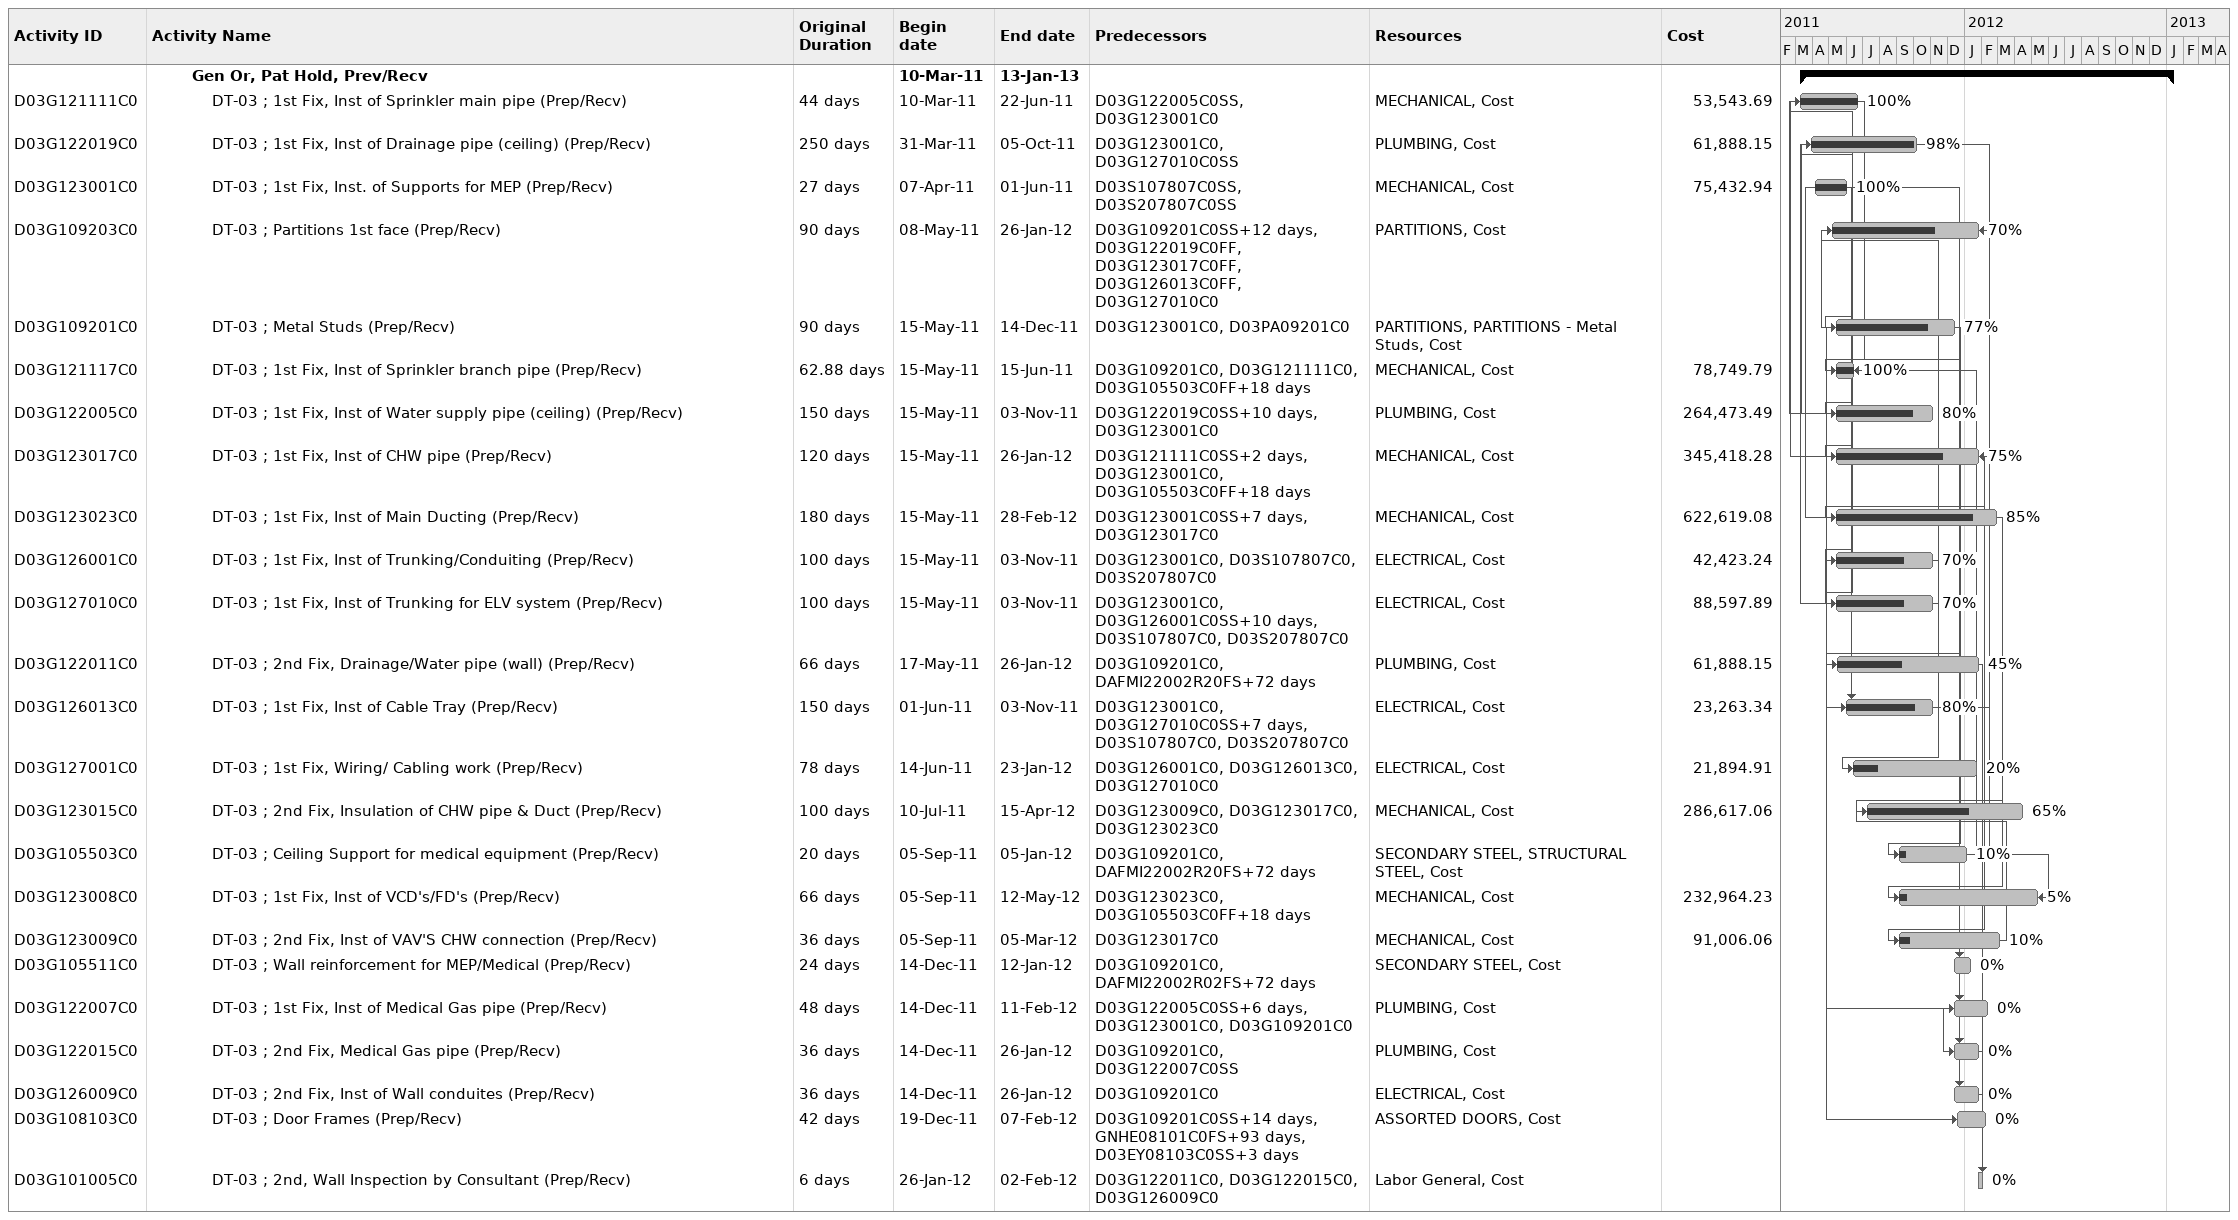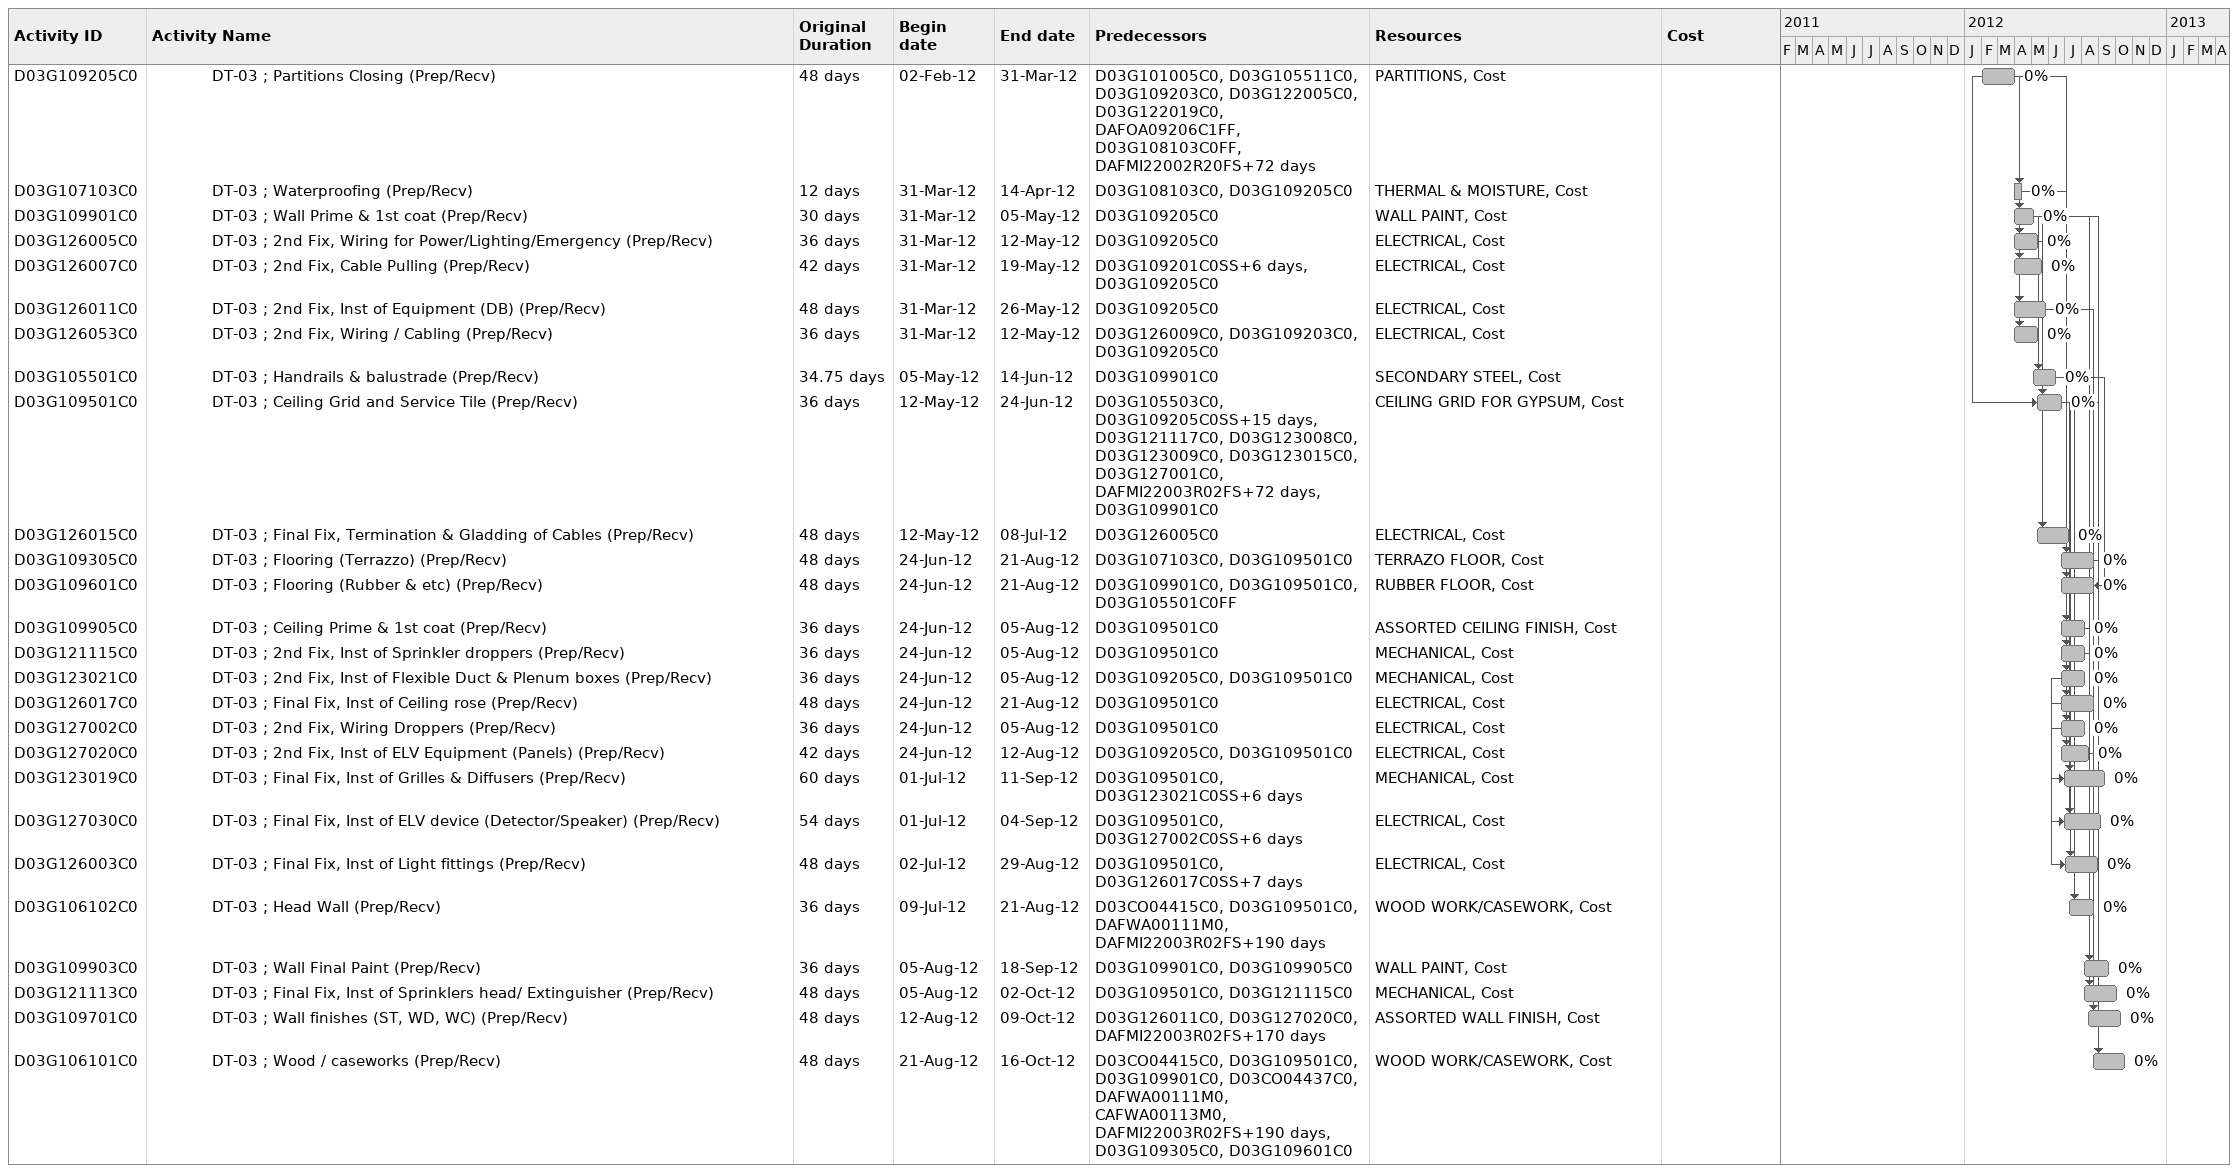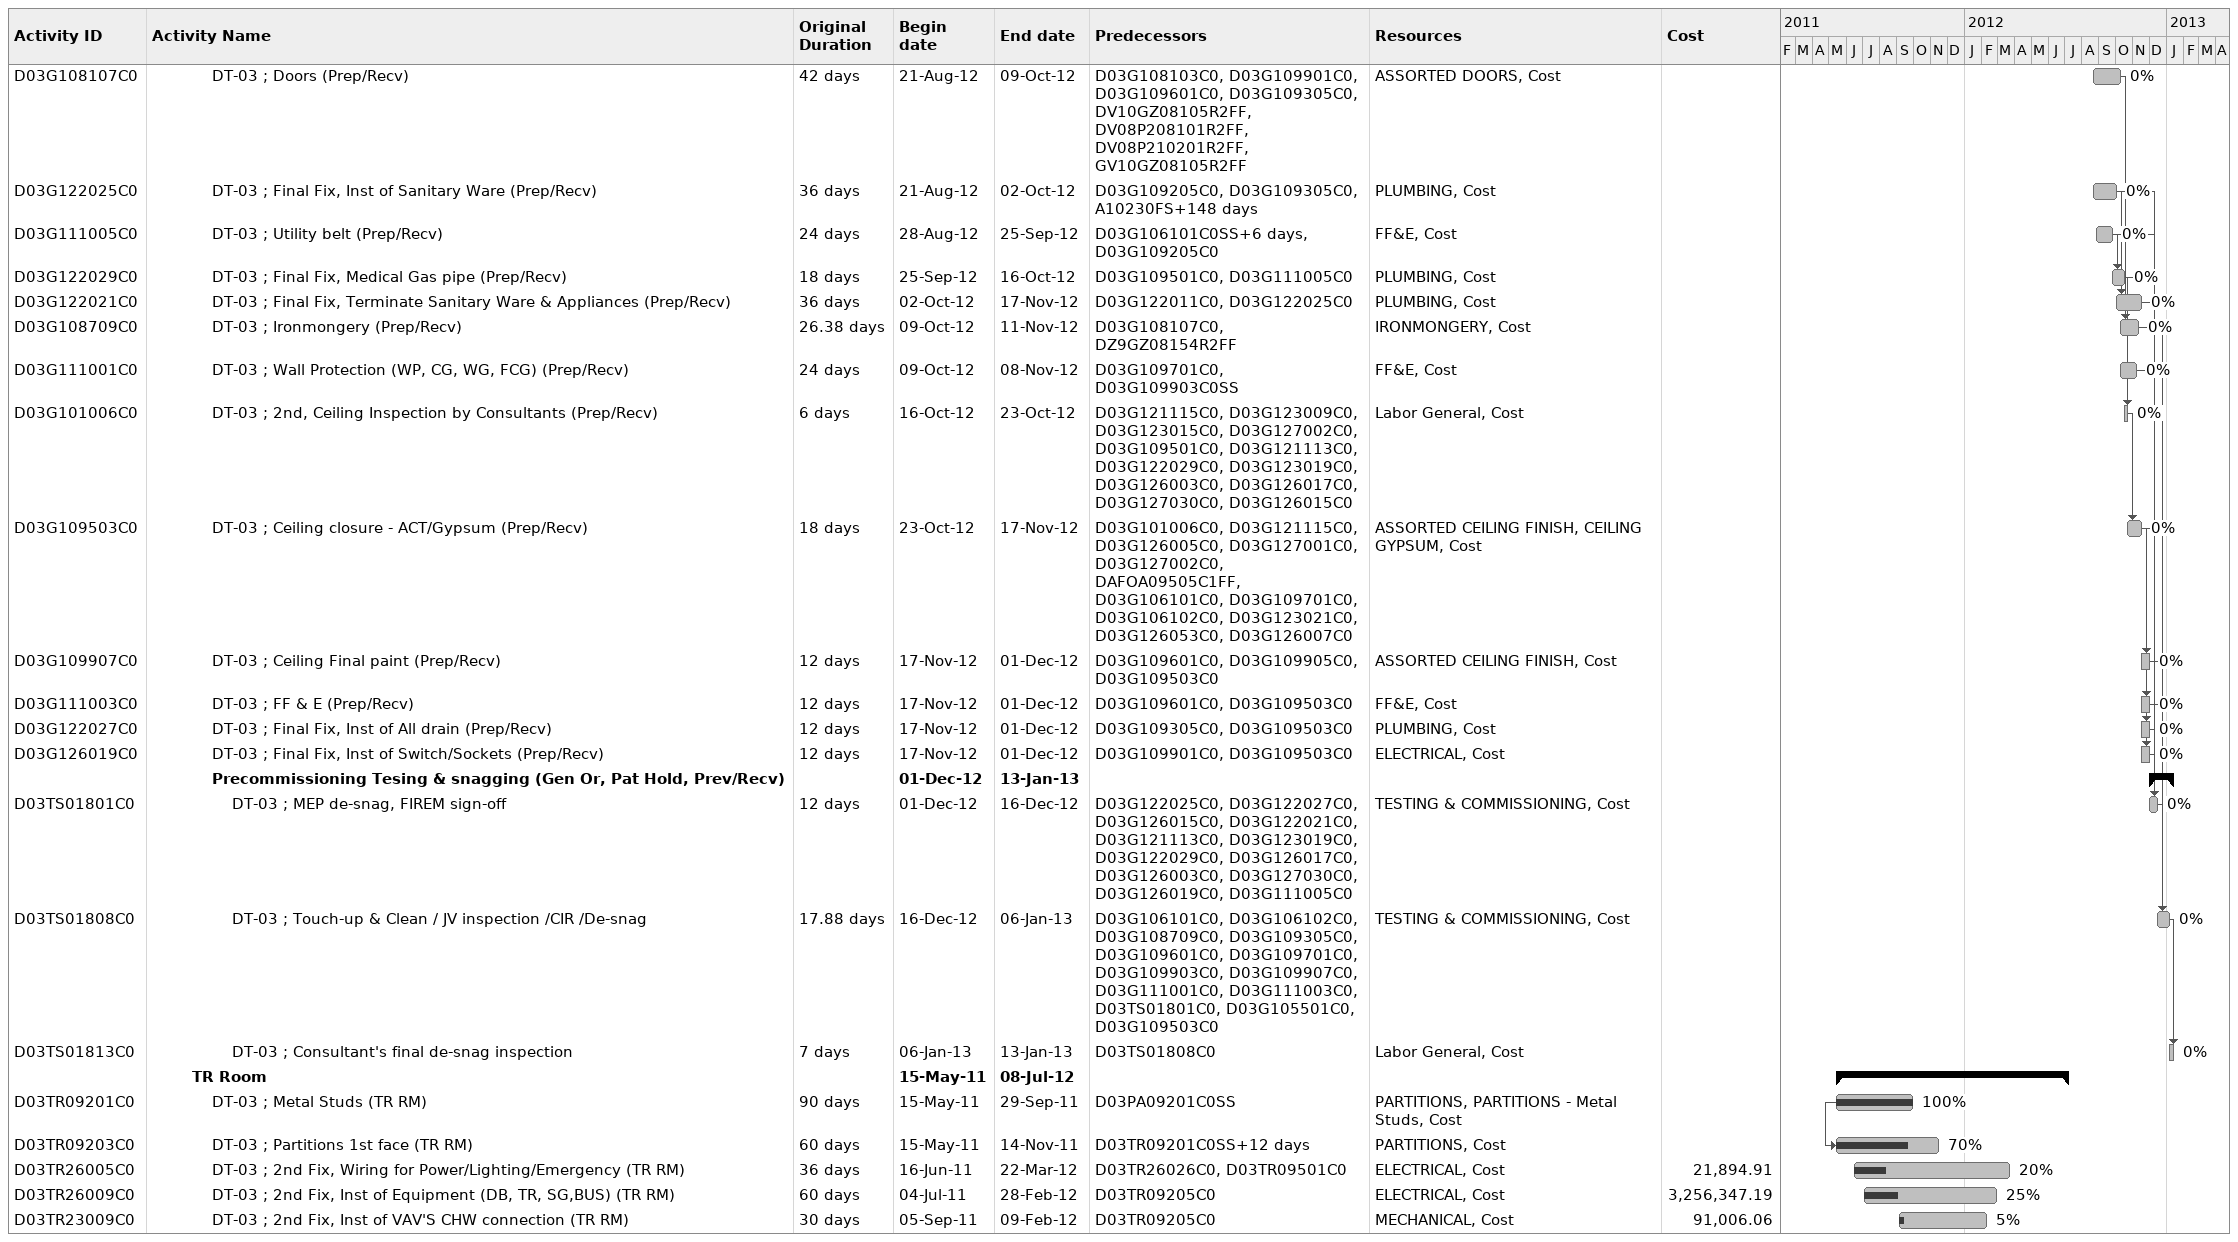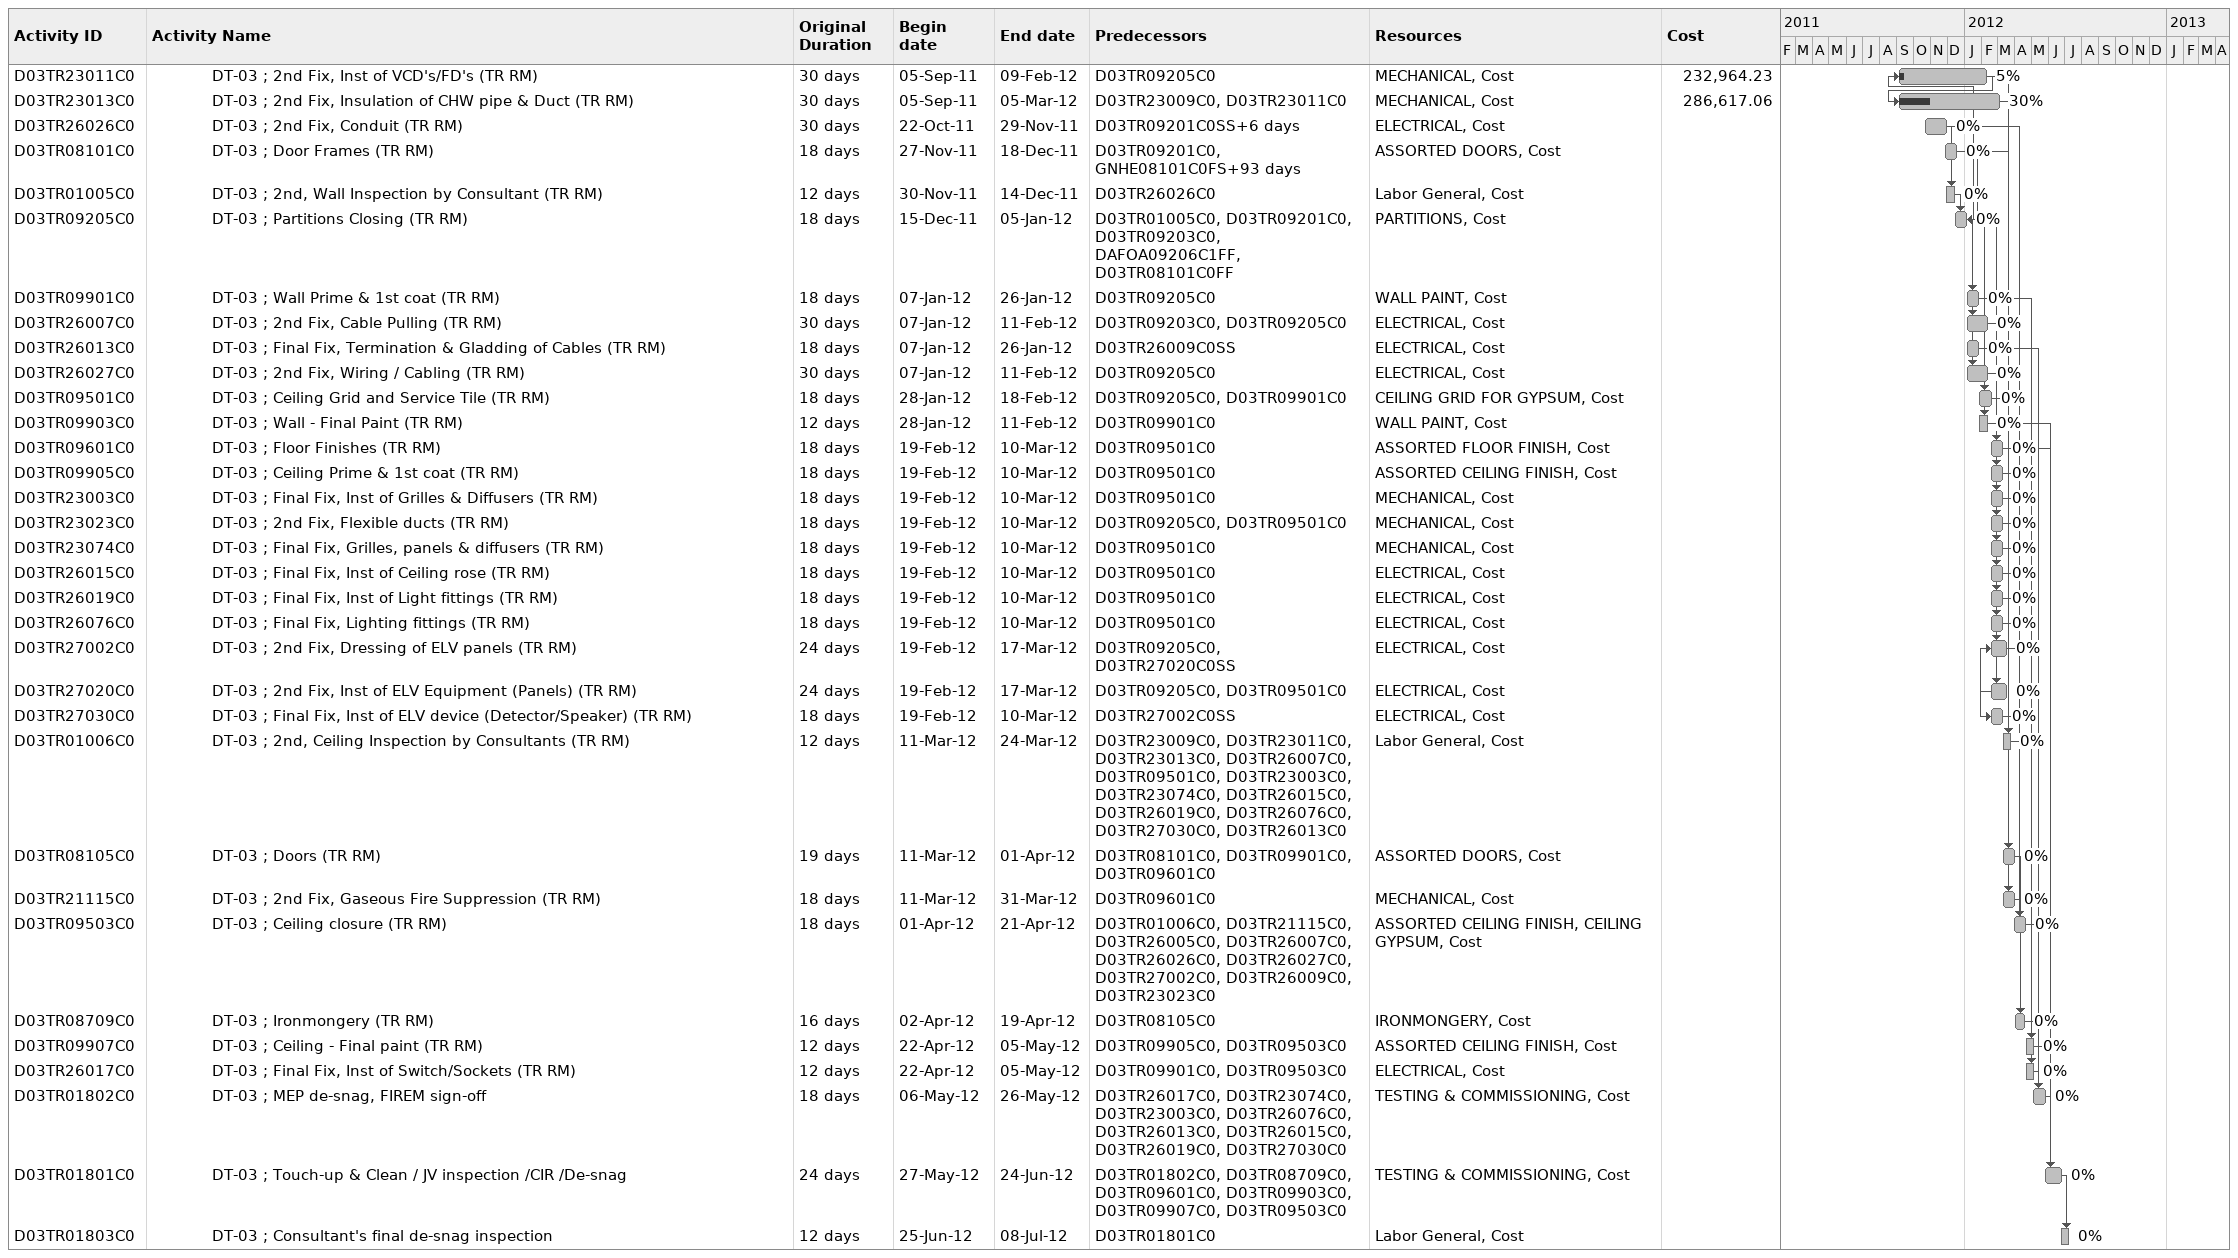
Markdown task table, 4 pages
| ID | Level | Task | Original duration | Start | Finish | Predecessors | Resources | % complete | Cost |
|---|---|---|---|---|---|---|---|---|---|
|  | 3 | **Gen Or, Pat Hold, Prev/Recv** |  | 2011-03-10 | 2013-01-13 |  |  |  |  |
| D03G121111C0 | 4 | DT-03 ; 1st Fix, Inst of Sprinkler main pipe (Prep/Recv) | 44d | 2011-03-10 | 2011-06-22 | D03G122005C0SS, D03G123001C0 | MECHANICAL, Cost | 100 | 53543.69 |
| D03G122019C0 | 4 | DT-03 ; 1st Fix, Inst of Drainage pipe (ceiling) (Prep/Recv) | 250d | 2011-03-31 | 2011-10-05 | D03G123001C0, D03G127010C0SS | PLUMBING, Cost | 98 | 61888.15 |
| D03G123001C0 | 4 | DT-03 ; 1st Fix, Inst. of Supports for MEP (Prep/Recv) | 27d | 2011-04-07 | 2011-06-01 | D03S107807C0SS, D03S207807C0SS | MECHANICAL, Cost | 100 | 75432.94 |
| D03G109203C0 | 4 | DT-03 ; Partitions 1st face (Prep/Recv) | 90d | 2011-05-08 | 2012-01-26 | D03G109201C0SS+12d, D03G122019C0FF, D03G123017C0FF, D03G126013C0FF, D03G127010C0 | PARTITIONS, Cost | 70 |  |
| D03G109201C0 | 4 | DT-03 ; Metal Studs (Prep/Recv) | 90d | 2011-05-15 | 2011-12-14 | D03G123001C0, D03PA09201C0 | PARTITIONS, PARTITIONS - Metal Studs, Cost | 77 |  |
| D03G121117C0 | 4 | DT-03 ; 1st Fix, Inst of Sprinkler branch pipe (Prep/Recv) | 62.88d | 2011-05-15 | 2011-06-15 | D03G109201C0, D03G121111C0, D03G105503C0FF+18d | MECHANICAL, Cost | 100 | 78749.79 |
| D03G122005C0 | 4 | DT-03 ; 1st Fix, Inst of Water supply pipe (ceiling) (Prep/Recv) | 150d | 2011-05-15 | 2011-11-03 | D03G122019C0SS+10d, D03G123001C0 | PLUMBING, Cost | 80 | 264473.49 |
| D03G123017C0 | 4 | DT-03 ; 1st Fix, Inst of CHW pipe (Prep/Recv) | 120d | 2011-05-15 | 2012-01-26 | D03G121111C0SS+2d, D03G123001C0, D03G105503C0FF+18d | MECHANICAL, Cost | 75 | 345418.28 |
| D03G123023C0 | 4 | DT-03 ; 1st Fix, Inst of Main Ducting (Prep/Recv) | 180d | 2011-05-15 | 2012-02-28 | D03G123001C0SS+7d, D03G123017C0 | MECHANICAL, Cost | 85 | 622619.08 |
| D03G126001C0 | 4 | DT-03 ; 1st Fix, Inst of Trunking/Conduiting (Prep/Recv) | 100d | 2011-05-15 | 2011-11-03 | D03G123001C0, D03S107807C0, D03S207807C0 | ELECTRICAL, Cost | 70 | 42423.24 |
| D03G127010C0 | 4 | DT-03 ; 1st Fix, Inst of Trunking for ELV system (Prep/Recv) | 100d | 2011-05-15 | 2011-11-03 | D03G123001C0, D03G126001C0SS+10d, D03S107807C0, D03S207807C0 | ELECTRICAL, Cost | 70 | 88597.89 |
| D03G122011C0 | 4 | DT-03 ; 2nd Fix, Drainage/Water pipe (wall) (Prep/Recv) | 66d | 2011-05-17 | 2012-01-26 | D03G109201C0, DAFMI22002R20FS+72d | PLUMBING, Cost | 45 | 61888.15 |
| D03G126013C0 | 4 | DT-03 ; 1st Fix, Inst of Cable Tray (Prep/Recv) | 150d | 2011-06-01 | 2011-11-03 | D03G123001C0, D03G127010C0SS+7d, D03S107807C0, D03S207807C0 | ELECTRICAL, Cost | 80 | 23263.34 |
| D03G127001C0 | 4 | DT-03 ; 1st Fix, Wiring/ Cabling work (Prep/Recv) | 78d | 2011-06-14 | 2012-01-23 | D03G126001C0, D03G126013C0, D03G127010C0 | ELECTRICAL, Cost | 20 | 21894.91 |
| D03G123015C0 | 4 | DT-03 ; 2nd Fix, Insulation of CHW pipe & Duct (Prep/Recv) | 100d | 2011-07-10 | 2012-04-15 | D03G123009C0, D03G123017C0, D03G123023C0 | MECHANICAL, Cost | 65 | 286617.06 |
| D03G105503C0 | 4 | DT-03 ; Ceiling Support for medical equipment (Prep/Recv) | 20d | 2011-09-05 | 2012-01-05 | D03G109201C0, DAFMI22002R20FS+72d | SECONDARY STEEL, STRUCTURAL STEEL, Cost | 10 |  |
| D03G123008C0 | 4 | DT-03 ; 1st Fix, Inst of VCD's/FD's (Prep/Recv) | 66d | 2011-09-05 | 2012-05-12 | D03G123023C0, D03G105503C0FF+18d | MECHANICAL, Cost | 5 | 232964.23 |
| D03G123009C0 | 4 | DT-03 ; 2nd Fix, Inst of VAV'S CHW connection (Prep/Recv) | 36d | 2011-09-05 | 2012-03-05 | D03G123017C0 | MECHANICAL, Cost | 10 | 91006.06 |
| D03G105511C0 | 4 | DT-03 ; Wall reinforcement for MEP/Medical (Prep/Recv) | 24d | 2011-12-14 | 2012-01-12 | D03G109201C0, DAFMI22002R02FS+72d | SECONDARY STEEL, Cost | 0 |  |
| D03G122007C0 | 4 | DT-03 ; 1st Fix, Inst of Medical Gas pipe (Prep/Recv) | 48d | 2011-12-14 | 2012-02-11 | D03G122005C0SS+6d, D03G123001C0, D03G109201C0 | PLUMBING, Cost | 0 |  |
| D03G122015C0 | 4 | DT-03 ; 2nd Fix, Medical Gas pipe (Prep/Recv) | 36d | 2011-12-14 | 2012-01-26 | D03G109201C0, D03G122007C0SS | PLUMBING, Cost | 0 |  |
| D03G126009C0 | 4 | DT-03 ; 2nd Fix, Inst of Wall conduites (Prep/Recv) | 36d | 2011-12-14 | 2012-01-26 | D03G109201C0 | ELECTRICAL, Cost | 0 |  |
| D03G108103C0 | 4 | DT-03 ; Door Frames (Prep/Recv) | 42d | 2011-12-19 | 2012-02-07 | D03G109201C0SS+14d, GNHE08101C0FS+93d, D03EY08103C0SS+3d | ASSORTED DOORS, Cost | 0 |  |
| D03G101005C0 | 4 | DT-03 ; 2nd, Wall Inspection by Consultant (Prep/Recv) | 6d | 2012-01-26 | 2012-02-02 | D03G122011C0, D03G122015C0, D03G126009C0 | Labor General, Cost | 0 |  |
| D03G109205C0 | 4 | DT-03 ; Partitions Closing (Prep/Recv) | 48d | 2012-02-02 | 2012-03-31 | D03G101005C0, D03G105511C0, D03G109203C0, D03G122005C0, D03G122019C0, DAFOA09206C1FF, D03G108103C0FF, DAFMI22002R20FS+72d | PARTITIONS, Cost | 0 |  |
| D03G107103C0 | 4 | DT-03 ; Waterproofing (Prep/Recv) | 12d | 2012-03-31 | 2012-04-14 | D03G108103C0, D03G109205C0 | THERMAL & MOISTURE, Cost | 0 |  |
| D03G109901C0 | 4 | DT-03 ; Wall Prime & 1st coat (Prep/Recv) | 30d | 2012-03-31 | 2012-05-05 | D03G109205C0 | WALL PAINT, Cost | 0 |  |
| D03G126005C0 | 4 | DT-03 ; 2nd Fix, Wiring for Power/Lighting/Emergency (Prep/Recv) | 36d | 2012-03-31 | 2012-05-12 | D03G109205C0 | ELECTRICAL, Cost | 0 |  |
| D03G126007C0 | 4 | DT-03 ; 2nd Fix, Cable Pulling (Prep/Recv) | 42d | 2012-03-31 | 2012-05-19 | D03G109201C0SS+6d, D03G109205C0 | ELECTRICAL, Cost | 0 |  |
| D03G126011C0 | 4 | DT-03 ; 2nd Fix, Inst of Equipment (DB) (Prep/Recv) | 48d | 2012-03-31 | 2012-05-26 | D03G109205C0 | ELECTRICAL, Cost | 0 |  |
| D03G126053C0 | 4 | DT-03 ; 2nd Fix, Wiring / Cabling (Prep/Recv) | 36d | 2012-03-31 | 2012-05-12 | D03G126009C0, D03G109203C0, D03G109205C0 | ELECTRICAL, Cost | 0 |  |
| D03G105501C0 | 4 | DT-03 ; Handrails & balustrade (Prep/Recv) | 34.75d | 2012-05-05 | 2012-06-14 | D03G109901C0 | SECONDARY STEEL, Cost | 0 |  |
| D03G109501C0 | 4 | DT-03 ; Ceiling Grid and Service Tile (Prep/Recv) | 36d | 2012-05-12 | 2012-06-24 | D03G105503C0, D03G109205C0SS+15d, D03G121117C0, D03G123008C0, D03G123009C0, D03G123015C0, D03G127001C0, DAFMI22003R02FS+72d, D03G109901C0 | CEILING GRID FOR GYPSUM, Cost | 0 |  |
| D03G126015C0 | 4 | DT-03 ; Final Fix, Termination & Gladding of Cables (Prep/Recv) | 48d | 2012-05-12 | 2012-07-08 | D03G126005C0 | ELECTRICAL, Cost | 0 |  |
| D03G109305C0 | 4 | DT-03 ; Flooring (Terrazzo) (Prep/Recv) | 48d | 2012-06-24 | 2012-08-21 | D03G107103C0, D03G109501C0 | TERRAZO FLOOR, Cost | 0 |  |
| D03G109601C0 | 4 | DT-03 ; Flooring (Rubber & etc) (Prep/Recv) | 48d | 2012-06-24 | 2012-08-21 | D03G109901C0, D03G109501C0, D03G105501C0FF | RUBBER FLOOR, Cost | 0 |  |
| D03G109905C0 | 4 | DT-03 ; Ceiling Prime & 1st coat (Prep/Recv) | 36d | 2012-06-24 | 2012-08-05 | D03G109501C0 | ASSORTED CEILING FINISH, Cost | 0 |  |
| D03G121115C0 | 4 | DT-03 ; 2nd Fix, Inst of Sprinkler droppers (Prep/Recv) | 36d | 2012-06-24 | 2012-08-05 | D03G109501C0 | MECHANICAL, Cost | 0 |  |
| D03G123021C0 | 4 | DT-03 ; 2nd Fix, Inst of Flexible Duct & Plenum boxes (Prep/Recv) | 36d | 2012-06-24 | 2012-08-05 | D03G109205C0, D03G109501C0 | MECHANICAL, Cost | 0 |  |
| D03G126017C0 | 4 | DT-03 ; Final Fix, Inst of Ceiling rose (Prep/Recv) | 48d | 2012-06-24 | 2012-08-21 | D03G109501C0 | ELECTRICAL, Cost | 0 |  |
| D03G127002C0 | 4 | DT-03 ; 2nd Fix, Wiring Droppers (Prep/Recv) | 36d | 2012-06-24 | 2012-08-05 | D03G109501C0 | ELECTRICAL, Cost | 0 |  |
| D03G127020C0 | 4 | DT-03 ; 2nd Fix, Inst of ELV Equipment (Panels) (Prep/Recv) | 42d | 2012-06-24 | 2012-08-12 | D03G109205C0, D03G109501C0 | ELECTRICAL, Cost | 0 |  |
| D03G123019C0 | 4 | DT-03 ; Final Fix, Inst of Grilles & Diffusers (Prep/Recv) | 60d | 2012-07-01 | 2012-09-11 | D03G109501C0, D03G123021C0SS+6d | MECHANICAL, Cost | 0 |  |
| D03G127030C0 | 4 | DT-03 ; Final Fix, Inst of ELV device (Detector/Speaker) (Prep/Recv) | 54d | 2012-07-01 | 2012-09-04 | D03G109501C0, D03G127002C0SS+6d | ELECTRICAL, Cost | 0 |  |
| D03G126003C0 | 4 | DT-03 ; Final Fix, Inst of Light fittings (Prep/Recv) | 48d | 2012-07-02 | 2012-08-29 | D03G109501C0, D03G126017C0SS+7d | ELECTRICAL, Cost | 0 |  |
| D03G106102C0 | 4 | DT-03 ; Head Wall (Prep/Recv) | 36d | 2012-07-09 | 2012-08-21 | D03CO04415C0, D03G109501C0, DAFWA00111M0, DAFMI22003R02FS+190d | WOOD WORK/CASEWORK, Cost | 0 |  |
| D03G109903C0 | 4 | DT-03 ; Wall Final Paint (Prep/Recv) | 36d | 2012-08-05 | 2012-09-18 | D03G109901C0, D03G109905C0 | WALL PAINT, Cost | 0 |  |
| D03G121113C0 | 4 | DT-03 ; Final Fix, Inst of Sprinklers head/ Extinguisher (Prep/Recv) | 48d | 2012-08-05 | 2012-10-02 | D03G109501C0, D03G121115C0 | MECHANICAL, Cost | 0 |  |
| D03G109701C0 | 4 | DT-03 ; Wall finishes (ST, WD, WC) (Prep/Recv) | 48d | 2012-08-12 | 2012-10-09 | D03G126011C0, D03G127020C0, DAFMI22003R02FS+170d | ASSORTED WALL FINISH, Cost | 0 |  |
| D03G106101C0 | 4 | DT-03 ; Wood / caseworks (Prep/Recv) | 48d | 2012-08-21 | 2012-10-16 | D03CO04415C0, D03G109501C0, D03G109901C0, D03CO04437C0, DAFWA00111M0, CAFWA00113M0, DAFMI22003R02FS+190d, D03G109305C0, D03G109601C0 | WOOD WORK/CASEWORK, Cost | 0 |  |
| D03G108107C0 | 4 | DT-03 ; Doors (Prep/Recv) | 42d | 2012-08-21 | 2012-10-09 | D03G108103C0, D03G109901C0, D03G109601C0, D03G109305C0, DV10GZ08105R2FF, DV08P208101R2FF, DV08P210201R2FF, GV10GZ08105R2FF | ASSORTED DOORS, Cost | 0 |  |
| D03G122025C0 | 4 | DT-03 ; Final Fix, Inst of Sanitary Ware (Prep/Recv) | 36d | 2012-08-21 | 2012-10-02 | D03G109205C0, D03G109305C0, A10230FS+148d | PLUMBING, Cost | 0 |  |
| D03G111005C0 | 4 | DT-03 ; Utility belt (Prep/Recv) | 24d | 2012-08-28 | 2012-09-25 | D03G106101C0SS+6d, D03G109205C0 | FF&E, Cost | 0 |  |
| D03G122029C0 | 4 | DT-03 ; Final Fix, Medical Gas pipe (Prep/Recv) | 18d | 2012-09-25 | 2012-10-16 | D03G109501C0, D03G111005C0 | PLUMBING, Cost | 0 |  |
| D03G122021C0 | 4 | DT-03 ; Final Fix, Terminate Sanitary Ware & Appliances (Prep/Recv) | 36d | 2012-10-02 | 2012-11-17 | D03G122011C0, D03G122025C0 | PLUMBING, Cost | 0 |  |
| D03G108709C0 | 4 | DT-03 ; Ironmongery (Prep/Recv) | 26.38d | 2012-10-09 | 2012-11-11 | D03G108107C0, DZ9GZ08154R2FF | IRONMONGERY, Cost | 0 |  |
| D03G111001C0 | 4 | DT-03 ; Wall Protection (WP, CG, WG, FCG) (Prep/Recv) | 24d | 2012-10-09 | 2012-11-08 | D03G109701C0, D03G109903C0SS | FF&E, Cost | 0 |  |
| D03G101006C0 | 4 | DT-03 ; 2nd, Ceiling Inspection by Consultants (Prep/Recv) | 6d | 2012-10-16 | 2012-10-23 | D03G121115C0, D03G123009C0, D03G123015C0, D03G127002C0, D03G109501C0, D03G121113C0, D03G122029C0, D03G123019C0, D03G126003C0, D03G126017C0, D03G127030C0, D03G126015C0 | Labor General, Cost | 0 |  |
| D03G109503C0 | 4 | DT-03 ; Ceiling closure - ACT/Gypsum (Prep/Recv) | 18d | 2012-10-23 | 2012-11-17 | D03G101006C0, D03G121115C0, D03G126005C0, D03G127001C0, D03G127002C0, DAFOA09505C1FF, D03G106101C0, D03G109701C0, D03G106102C0, D03G123021C0, D03G126053C0, D03G126007C0 | ASSORTED CEILING FINISH, CEILING GYPSUM, Cost | 0 |  |
| D03G109907C0 | 4 | DT-03 ; Ceiling Final paint (Prep/Recv) | 12d | 2012-11-17 | 2012-12-01 | D03G109601C0, D03G109905C0, D03G109503C0 | ASSORTED CEILING FINISH, Cost | 0 |  |
| D03G111003C0 | 4 | DT-03 ; FF & E (Prep/Recv) | 12d | 2012-11-17 | 2012-12-01 | D03G109601C0, D03G109503C0 | FF&E, Cost | 0 |  |
| D03G122027C0 | 4 | DT-03 ; Final Fix, Inst of All drain (Prep/Recv) | 12d | 2012-11-17 | 2012-12-01 | D03G109305C0, D03G109503C0 | PLUMBING, Cost | 0 |  |
| D03G126019C0 | 4 | DT-03 ; Final Fix, Inst of Switch/Sockets (Prep/Recv) | 12d | 2012-11-17 | 2012-12-01 | D03G109901C0, D03G109503C0 | ELECTRICAL, Cost | 0 |  |
|  | 4 | **Precommissioning Tesing & snagging (Gen Or, Pat Hold, Prev/Recv)** |  | 2012-12-01 | 2013-01-13 |  |  |  |  |
| D03TS01801C0 | 5 | DT-03 ; MEP de-snag, FIREM sign-off | 12d | 2012-12-01 | 2012-12-16 | D03G122025C0, D03G122027C0, D03G126015C0, D03G122021C0, D03G121113C0, D03G123019C0, D03G122029C0, D03G126017C0, D03G126003C0, D03G127030C0, D03G126019C0, D03G111005C0 | TESTING & COMMISSIONING, Cost | 0 |  |
| D03TS01808C0 | 5 | DT-03 ; Touch-up & Clean / JV inspection /CIR /De-snag | 17.88d | 2012-12-16 | 2013-01-06 | D03G106101C0, D03G106102C0, D03G108709C0, D03G109305C0, D03G109601C0, D03G109701C0, D03G109903C0, D03G109907C0, D03G111001C0, D03G111003C0, D03TS01801C0, D03G105501C0, D03G109503C0 | TESTING & COMMISSIONING, Cost | 0 |  |
| D03TS01813C0 | 5 | DT-03 ; Consultant's final de-snag inspection | 7d | 2013-01-06 | 2013-01-13 | D03TS01808C0 | Labor General, Cost | 0 |  |
|  | 3 | **TR Room** |  | 2011-05-15 | 2012-07-08 |  |  |  |  |
| D03TR09201C0 | 4 | DT-03 ; Metal Studs (TR RM) | 90d | 2011-05-15 | 2011-09-29 | D03PA09201C0SS | PARTITIONS, PARTITIONS - Metal Studs, Cost | 100 |  |
| D03TR09203C0 | 4 | DT-03 ; Partitions 1st face (TR RM) | 60d | 2011-05-15 | 2011-11-14 | D03TR09201C0SS+12d | PARTITIONS, Cost | 70 |  |
| D03TR26005C0 | 4 | DT-03 ; 2nd Fix, Wiring for Power/Lighting/Emergency (TR RM) | 36d | 2011-06-16 | 2012-03-22 | D03TR26026C0, D03TR09501C0 | ELECTRICAL, Cost | 20 | 21894.91 |
| D03TR26009C0 | 4 | DT-03 ; 2nd Fix, Inst of Equipment (DB, TR, SG,BUS) (TR RM) | 60d | 2011-07-04 | 2012-02-28 | D03TR09205C0 | ELECTRICAL, Cost | 25 | 3256347.19 |
| D03TR23009C0 | 4 | DT-03 ; 2nd Fix, Inst of VAV'S CHW connection (TR RM) | 30d | 2011-09-05 | 2012-02-09 | D03TR09205C0 | MECHANICAL, Cost | 5 | 91006.06 |
| D03TR23011C0 | 4 | DT-03 ; 2nd Fix, Inst of VCD's/FD's (TR RM) | 30d | 2011-09-05 | 2012-02-09 | D03TR09205C0 | MECHANICAL, Cost | 5 | 232964.23 |
| D03TR23013C0 | 4 | DT-03 ; 2nd Fix, Insulation of CHW pipe & Duct (TR RM) | 30d | 2011-09-05 | 2012-03-05 | D03TR23009C0, D03TR23011C0 | MECHANICAL, Cost | 30 | 286617.06 |
| D03TR26026C0 | 4 | DT-03 ; 2nd Fix, Conduit (TR RM) | 30d | 2011-10-22 | 2011-11-29 | D03TR09201C0SS+6d | ELECTRICAL, Cost | 0 |  |
| D03TR08101C0 | 4 | DT-03 ; Door Frames (TR RM) | 18d | 2011-11-27 | 2011-12-18 | D03TR09201C0, GNHE08101C0FS+93d | ASSORTED DOORS, Cost | 0 |  |
| D03TR01005C0 | 4 | DT-03 ; 2nd, Wall Inspection by Consultant (TR RM) | 12d | 2011-11-30 | 2011-12-14 | D03TR26026C0 | Labor General, Cost | 0 |  |
| D03TR09205C0 | 4 | DT-03 ; Partitions Closing (TR RM) | 18d | 2011-12-15 | 2012-01-05 | D03TR01005C0, D03TR09201C0, D03TR09203C0, DAFOA09206C1FF, D03TR08101C0FF | PARTITIONS, Cost | 0 |  |
| D03TR09901C0 | 4 | DT-03 ; Wall Prime & 1st coat (TR RM) | 18d | 2012-01-07 | 2012-01-26 | D03TR09205C0 | WALL PAINT, Cost | 0 |  |
| D03TR26007C0 | 4 | DT-03 ; 2nd Fix, Cable Pulling (TR RM) | 30d | 2012-01-07 | 2012-02-11 | D03TR09203C0, D03TR09205C0 | ELECTRICAL, Cost | 0 |  |
| D03TR26013C0 | 4 | DT-03 ; Final Fix, Termination & Gladding of Cables (TR RM) | 18d | 2012-01-07 | 2012-01-26 | D03TR26009C0SS | ELECTRICAL, Cost | 0 |  |
| D03TR26027C0 | 4 | DT-03 ; 2nd Fix, Wiring / Cabling (TR RM) | 30d | 2012-01-07 | 2012-02-11 | D03TR09205C0 | ELECTRICAL, Cost | 0 |  |
| D03TR09501C0 | 4 | DT-03 ; Ceiling Grid and Service Tile (TR RM) | 18d | 2012-01-28 | 2012-02-18 | D03TR09205C0, D03TR09901C0 | CEILING GRID FOR GYPSUM, Cost | 0 |  |
| D03TR09903C0 | 4 | DT-03 ; Wall - Final Paint (TR RM) | 12d | 2012-01-28 | 2012-02-11 | D03TR09901C0 | WALL PAINT, Cost | 0 |  |
| D03TR09601C0 | 4 | DT-03 ; Floor Finishes (TR RM) | 18d | 2012-02-19 | 2012-03-10 | D03TR09501C0 | ASSORTED FLOOR FINISH, Cost | 0 |  |
| D03TR09905C0 | 4 | DT-03 ; Ceiling Prime & 1st coat (TR RM) | 18d | 2012-02-19 | 2012-03-10 | D03TR09501C0 | ASSORTED CEILING FINISH, Cost | 0 |  |
| D03TR23003C0 | 4 | DT-03 ; Final Fix, Inst of Grilles & Diffusers (TR RM) | 18d | 2012-02-19 | 2012-03-10 | D03TR09501C0 | MECHANICAL, Cost | 0 |  |
| D03TR23023C0 | 4 | DT-03 ; 2nd Fix, Flexible ducts (TR RM) | 18d | 2012-02-19 | 2012-03-10 | D03TR09205C0, D03TR09501C0 | MECHANICAL, Cost | 0 |  |
| D03TR23074C0 | 4 | DT-03 ; Final Fix, Grilles, panels & diffusers (TR RM) | 18d | 2012-02-19 | 2012-03-10 | D03TR09501C0 | MECHANICAL, Cost | 0 |  |
| D03TR26015C0 | 4 | DT-03 ; Final Fix, Inst of Ceiling rose (TR RM) | 18d | 2012-02-19 | 2012-03-10 | D03TR09501C0 | ELECTRICAL, Cost | 0 |  |
| D03TR26019C0 | 4 | DT-03 ; Final Fix, Inst of Light fittings (TR RM) | 18d | 2012-02-19 | 2012-03-10 | D03TR09501C0 | ELECTRICAL, Cost | 0 |  |
| D03TR26076C0 | 4 | DT-03 ; Final Fix, Lighting fittings (TR RM) | 18d | 2012-02-19 | 2012-03-10 | D03TR09501C0 | ELECTRICAL, Cost | 0 |  |
| D03TR27002C0 | 4 | DT-03 ; 2nd Fix, Dressing of ELV panels (TR RM) | 24d | 2012-02-19 | 2012-03-17 | D03TR09205C0, D03TR27020C0SS | ELECTRICAL, Cost | 0 |  |
| D03TR27020C0 | 4 | DT-03 ; 2nd Fix, Inst of ELV Equipment (Panels) (TR RM) | 24d | 2012-02-19 | 2012-03-17 | D03TR09205C0, D03TR09501C0 | ELECTRICAL, Cost | 0 |  |
| D03TR27030C0 | 4 | DT-03 ; Final Fix, Inst of ELV device (Detector/Speaker) (TR RM) | 18d | 2012-02-19 | 2012-03-10 | D03TR27002C0SS | ELECTRICAL, Cost | 0 |  |
| D03TR01006C0 | 4 | DT-03 ; 2nd, Ceiling Inspection by Consultants (TR RM) | 12d | 2012-03-11 | 2012-03-24 | D03TR23009C0, D03TR23011C0, D03TR23013C0, D03TR26007C0, D03TR09501C0, D03TR23003C0, D03TR23074C0, D03TR26015C0, D03TR26019C0, D03TR26076C0, D03TR27030C0, D03TR26013C0 | Labor General, Cost | 0 |  |
| D03TR08105C0 | 4 | DT-03 ; Doors (TR RM) | 19d | 2012-03-11 | 2012-04-01 | D03TR08101C0, D03TR09901C0, D03TR09601C0 | ASSORTED DOORS, Cost | 0 |  |
| D03TR21115C0 | 4 | DT-03 ; 2nd Fix, Gaseous Fire Suppression (TR RM) | 18d | 2012-03-11 | 2012-03-31 | D03TR09601C0 | MECHANICAL, Cost | 0 |  |
| D03TR09503C0 | 4 | DT-03 ; Ceiling closure (TR RM) | 18d | 2012-04-01 | 2012-04-21 | D03TR01006C0, D03TR21115C0, D03TR26005C0, D03TR26007C0, D03TR26026C0, D03TR26027C0, D03TR27002C0, D03TR26009C0, D03TR23023C0 | ASSORTED CEILING FINISH, CEILING GYPSUM, Cost | 0 |  |
| D03TR08709C0 | 4 | DT-03 ; Ironmongery (TR RM) | 16d | 2012-04-02 | 2012-04-19 | D03TR08105C0 | IRONMONGERY, Cost | 0 |  |
| D03TR09907C0 | 4 | DT-03 ; Ceiling - Final paint (TR RM) | 12d | 2012-04-22 | 2012-05-05 | D03TR09905C0, D03TR09503C0 | ASSORTED CEILING FINISH, Cost | 0 |  |
| D03TR26017C0 | 4 | DT-03 ; Final Fix, Inst of Switch/Sockets (TR RM) | 12d | 2012-04-22 | 2012-05-05 | D03TR09901C0, D03TR09503C0 | ELECTRICAL, Cost | 0 |  |
| D03TR01802C0 | 4 | DT-03 ; MEP de-snag, FIREM sign-off | 18d | 2012-05-06 | 2012-05-26 | D03TR26017C0, D03TR23074C0, D03TR23003C0, D03TR26076C0, D03TR26013C0, D03TR26015C0, D03TR26019C0, D03TR27030C0 | TESTING & COMMISSIONING, Cost | 0 |  |
| D03TR01801C0 | 4 | DT-03 ; Touch-up & Clean / JV inspection /CIR /De-snag | 24d | 2012-05-27 | 2012-06-24 | D03TR01802C0, D03TR08709C0, D03TR09601C0, D03TR09903C0, D03TR09907C0, D03TR09503C0 | TESTING & COMMISSIONING, Cost | 0 |  |
| D03TR01803C0 | 4 | DT-03 ; Consultant's final de-snag inspection | 12d | 2012-06-25 | 2012-07-08 | D03TR01801C0 | Labor General, Cost | 0 |  |
